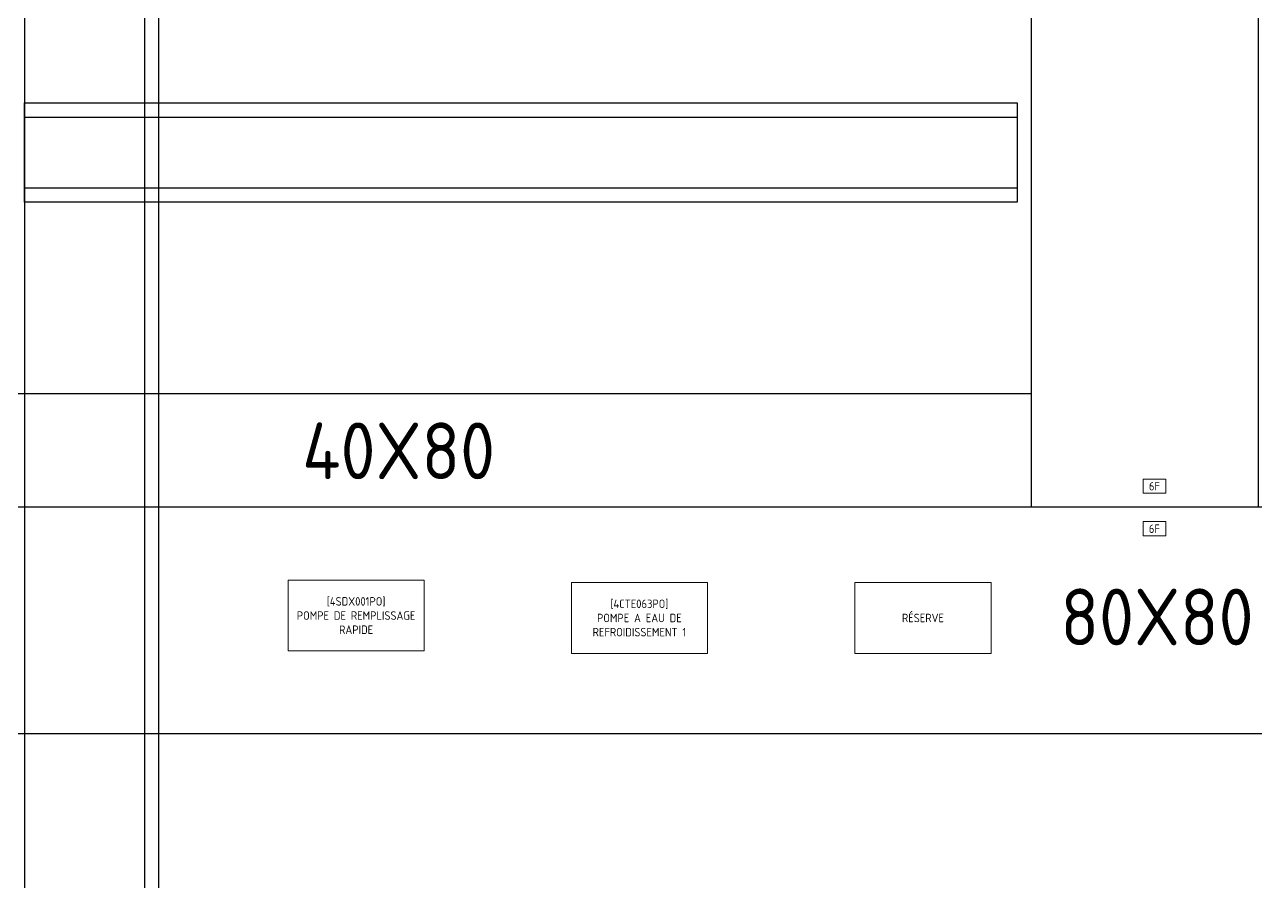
# Model space of a CAD drawing. Header units: millimetres. Extents: x 37984 to 70752, y 14140 to 37584.
# Drawn here: x 39097.2 to 39531.2, y 15647.2 to 15949.5 of the extents above; entities that cross this region are included whole.
import ezdxf

# ---------------------------------------------------------------- set-up
doc = ezdxf.new("R2010")
doc.units = ezdxf.units.MM
doc.layers.add('! NO PLOT !', color=7, linetype='Continuous', true_color=0xff75dd, plot=False)
doc.layers.add('000-PI-Oprema', color=30, linetype='Continuous', lineweight=5)
for name, color, linetype in [('000-PI-ORMAR', 2, 'Continuous'), ('000-PI_TEXT', 7, 'Continuous'), ('002-PI-Kabelska kanalica', 150, 'Continuous'), ('004-PI-DIN Šina', 3, 'Continuous')]:
    doc.layers.add(name, color=color, linetype=linetype)
doc.styles.add('PI0', font='isocpeur.ttf', dxfattribs={"width": 0.9})

# ---------------------------------------------------------------- blocks, each defined once
blk = doc.blocks.new('poveznica montaznih ploca 2100mm')
at = {"layer": '! NO PLOT !'}
for p, q in [((59565.54, 55740.77), (59565.54, 53837.74)), ((59570.54, 55742.17), (59570.54, 53847.74))]:
    blk.add_line(p, q, dxfattribs=at)
blk = doc.blocks.new('*U1256')
at = {"layer": '002-PI-Kabelska kanalica'}
for p, q in [((-20, 560), (60, 560)), ((-20, -100), (-20, 560)), ((60, -100), (60, 560)), ((-20, -100), (60, -100))]:
    blk.add_line(p, q, dxfattribs=at)
blk = doc.blocks.new('*U1259')
at = {"layer": '002-PI-Kabelska kanalica'}
for p, q in [((-20, -100), (-20, 873)), ((60, -100), (60, 873))]:
    blk.add_line(p, q, dxfattribs=at)
blk = doc.blocks.new('*U1261')
at = {"layer": '004-PI-DIN Šina'}
blk.add_lwpolyline([(350, -17.5), (350, 17.5), (0, 17.5), (0, -17.5)], close=True, dxfattribs=at)
for points in [[(0, 12.5), (350, 12.5)], [(0, -12.5), (350, -12.5)]]:
    blk.add_lwpolyline(points, dxfattribs=at)
blk = doc.blocks.new('*U1262')
at = {"layer": '002-PI-Kabelska kanalica'}
for p, q in [((-20, 369), (20, 369)), ((-20, -100), (-20, 369)), ((20, -100), (20, 369))]:
    blk.add_line(p, q, dxfattribs=at)
blk = doc.blocks.new('800mm bez ploce')
at = {"layer": '000-PI-ORMAR'}
blk.add_line((47129.52, 47274.57), (47129.52, 45290.07), dxfattribs=at)

msp = doc.modelspace()

# ---------------------------------------------------------------- linework, layer by layer
at = {"layer": '000-PI-Oprema'}
for points in [[(39491.616, 15789.159), (39499.616, 15789.159), (39499.616, 15784.159), (39491.616, 15784.159)], [(39491.589, 15774.159), (39499.589, 15774.159), (39499.589, 15769.159), (39491.589, 15769.159)], [(39190.084, 15753.511), (39238.084, 15753.511), (39238.084, 15728.511), (39190.084, 15728.511)], [(39289.984, 15752.666), (39337.984, 15752.666), (39337.984, 15727.666), (39289.984, 15727.666)], [(39389.984, 15752.666), (39437.984, 15752.666), (39437.984, 15727.666), (39389.984, 15727.666)]]:
    msp.add_lwpolyline(points, close=True, dxfattribs=at)

# ---------------------------------------------------------------- block references
at = {"layer": '! NO PLOT !'}
msp.add_blockref('poveznica montaznih ploca 2100mm', (-20426.128, -39031.862), dxfattribs=at)
at = {"xscale": -1, "rotation": 180}
for name, p in [('*U1256', (39472.172, 16339.404)), ('*U1261', (39097.184, 15904.404))]:
    msp.add_blockref(name, p, dxfattribs=at)
at = {"rotation": 270}
for name, p in [('*U1262', (39083.184, 15799.404)), ('*U1259', (39083.184, 15759.404))]:
    msp.add_blockref(name, p, dxfattribs=at)
at = {"layer": '000-PI-Oprema', "ltscale": 0.25}
msp.add_blockref('800mm bez ploce', (-8032.339, -30513.162), dxfattribs=at)

# ---------------------------------------------------------------- texts
at = {"char_height": 20, "width": 16.78721, "attachment_point": 5, "style": 'PI0'}
for s, insert in [('{\\fISOCPEUR|b0|i0|c238|p34;4}0X{\\fISOCPEUR|b0|i0|c238|p34;8}0', (39229.082, 15799.133)), ('{\\fISOCPEUR|b0|i0|c238|p34;80}X{\\fISOCPEUR|b0|i0|c238|p34;8}0', (39496.539, 15740.519))]:
    msp.add_mtext(s, dxfattribs=dict(at, insert=insert))
at = {"layer": '000-PI_TEXT', "linetype": 'Continuous', "char_height": 3, "attachment_point": 5, "style": 'PI0'}
for s, insert, width in [('6F', (39495.616, 15786.659), 8), ('6F', (39495.589, 15771.659), 8), ('[4SDX001PO]\\PPOMPE DE REMPLISSAGE RAPIDE', (39214.084, 15741.011), 48), ('[4CTE063PO]\\PPOMPE A EAU DE REFROIDISSEMENT 1', (39313.984, 15740.166), 48), ('RÉSERVE', (39413.984, 15740.166), 48)]:
    msp.add_mtext(s, dxfattribs=dict(at, insert=insert, width=width))

doc.saveas('drawing.dxf')
